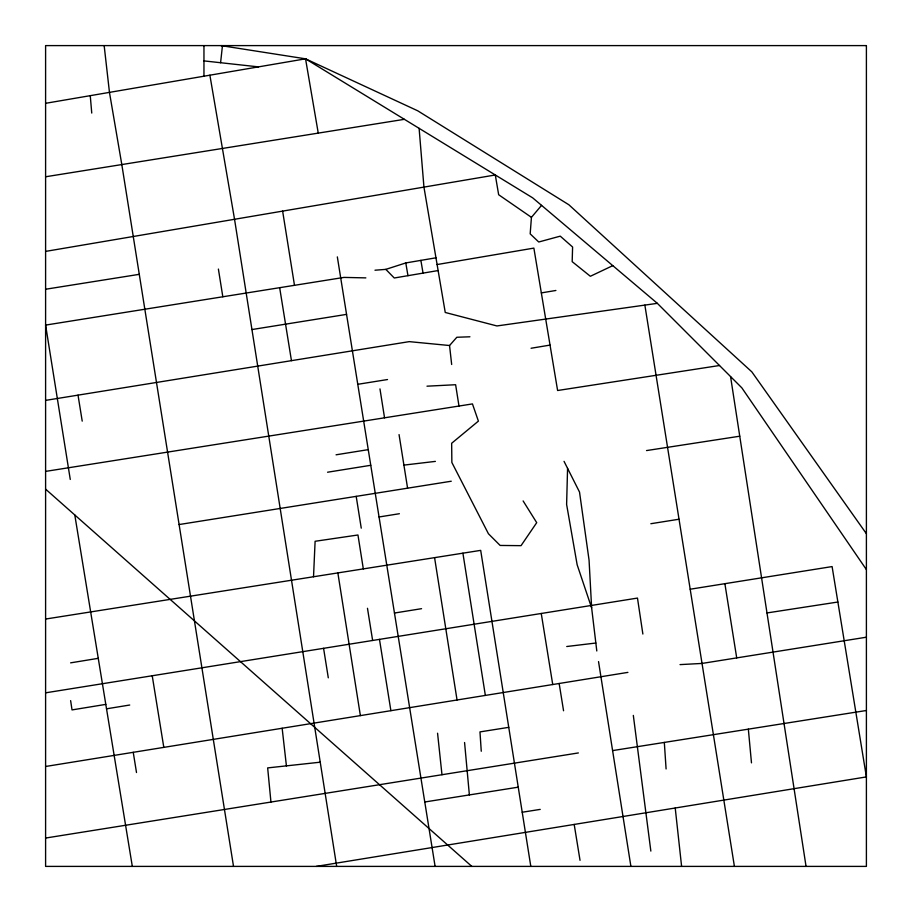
<?xml version="1.0" encoding="UTF-8"?>
<svg xmlns="http://www.w3.org/2000/svg" width="912" height="912" viewBox="0 0 912 912"><rect width="100%" height="100%" fill="white"/><g stroke="black" fill="none" stroke-linecap="round" stroke-linejoin="round"><path stroke-width="1.37" d="M567.572 468.358L566.614 504.439L577.148 564.745L591.637 607.894L596.801 650.974M313.523 576.76L315.107 541.283L357.96 534.991L363.318 568.894M541.557 205.371L531.434 217.341L530.18 233.86L538.741 241.999L560.264 236.151L572.599 247.015L572.177 261.653L590.36 276.279L612.784 265.643M220.59 62.723L222.437 45.828M451.668 364.492L449.548 345.523L456.821 337.269L469.931 336.79M374.992 270.214L385.822 269.371L405.794 262.941L435.959 257.811M45.6 103.307L305.543 58.824L417.719 110.797L568.849 204.755L751.83 371.857L866.4 533.702M45.6 251.393L495.296 174.979L498.659 194.735L531.434 217.341M437.11 264.548L533.873 248.11L557.608 390.507L719.511 365.507M438.125 270.556L394.269 278L385.822 269.371M541.34 292.9L555.898 290.472M531.069 348.259L550.039 345.089M70.623 662.853L98.257 658.327M105.803 704.383L72.025 709.912L70.623 700.61M106.522 708.818L129.732 705.022M316.247 866.4L866.4 776.91L832.097 566.58L690.19 589.22M45.6 400.379L409.249 341.635L449.548 345.523M45.6 766.479L627.901 672.383M45.6 176.768L404.381 119.324M45.6 289.241L139.285 274.33M251.951 329.551L346.56 314.378M357.778 384.305L387.52 379.54M336.072 454.803L368.254 449.639M327.568 472.222L370.762 465.291M179.105 524.548L451.258 481.228M379.05 516.979L399.376 513.718M650.849 523.716L679.03 519.224M394.463 613.035L421.561 608.68M45.6 692.824L637.477 598.078L642.869 634.034M866.4 637.203L702.035 663.434L680.033 664.609M45.6 838.048L578.368 752.936M45.6 471.39L472.45 403.913L478.401 421.116L451.657 443.266L451.862 462.487L488.433 533.748L500.141 545.444L521.037 545.661L536.712 522.667L523.123 500.939M45.6 619.043L480.692 550.369L530.807 866.4M508.759 727.343L479.974 731.903L481.262 751.249M612.59 750.599L866.4 710.494M424.775 801.99L518.244 787.17M522.223 812.239L540.223 809.389M646.528 450.574L739.746 436.21M766.981 612.944L837.877 602.023M866.4 569.601L741.844 387.851L657.347 303.343L496.926 325.949L445.25 312.474L423.943 187.108L419.11 128.341M566.74 646.517L595.844 643.028M403.913 465.109L435.377 461.392M270.944 802.047L267.661 767.904L320.226 762.193M426.998 386.186L455.624 384.727L458.987 406.045M365.86 277.886L344.006 277.408L45.6 325.094L70.27 479.45M203.957 60.899L258.484 66.872M220.978 45.6L305.543 58.824L532.688 197.858L657.347 303.343M45.6 489.14L471.823 866.4M564.038 461.347L579.519 492.047L589.061 560.162L591.637 607.894M305.543 58.824L318.254 133.118M209.885 75.194L234.544 219.29L336.676 866.4M420.877 260.376L423.043 273.11M405.794 262.941L407.96 275.675M74.795 514.972L132.32 866.4M559.159 683.498L563.559 710.767M541.249 613.48L552.729 684.536M574.195 824.437L580.032 860.335M152.224 675.746L163.807 747.373M133.243 752.32L136.504 772.532M337.337 256.888L435.104 866.4M379.472 639.38L390.883 710.687M367.479 608.293L372.632 640.475M279.665 287.69L291.452 360.673M323.578 648.318L328.297 677.821M78.022 395.147L82.217 421.127M724.88 583.68L736.714 657.894M644.864 305.098L734.411 866.4M399.057 434.602L407.584 488.182M356.193 496.356L361.255 528.162M282.629 211.117L294.485 285.319M218.39 269.063L222.824 296.776M233.518 866.4L121.809 164.57L109.463 92.386L104.162 45.6M598.534 661.599L630.899 866.4M462.908 553.185L485.355 695.423M434.579 557.654L457.049 699.994M379.973 388.9L384.545 417.81M337.862 572.918L360.377 715.612M730.558 376.553L806.048 866.4M633.327 715.407L650.849 851.09M282.15 728.255L286.436 766.023M675.222 808.009L681.606 866.4M437.566 733.225L441.978 774.721M748.342 729.144L751.477 762.854M464.573 742.516L469.372 794.922M90.254 95.669L91.747 113.065M664.324 742.425L666.091 768.964M203.957 45.6L203.957 76.209M866.4 45.6L45.6 45.6L45.6 866.4L866.4 866.4L866.4 45.6"/></g></svg>
